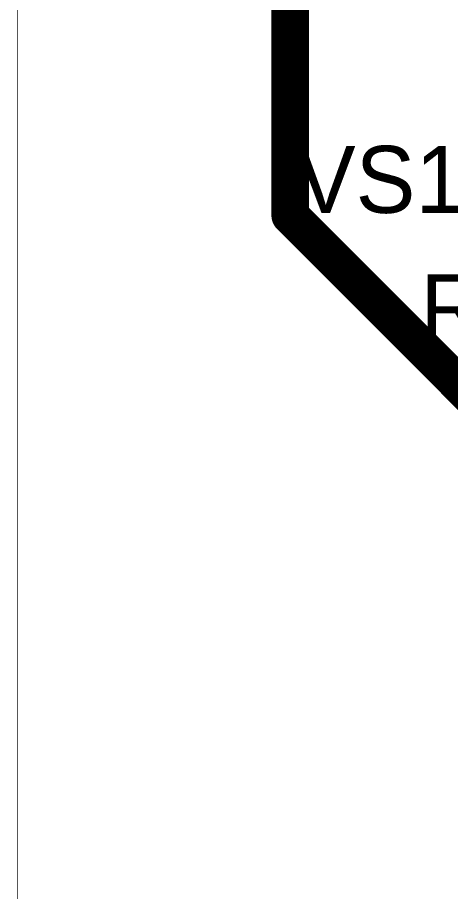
# Model space of a CAD drawing. Header units: millimetres. Extents: x 0 to 273, y 0 to 149.
# Drawn here: x -0.01 to 16.16, y 32.13 to 64.74 of the extents above; entities that cross this region are included whole.
import ezdxf

# ---------------------------------------------------------------- set-up
doc = ezdxf.new("R2010")
doc.units = ezdxf.units.MM
for name, color, linetype in [('Mechanical2', 216, 'Continuous'), ('Mechanical3', 76, 'Continuous'), ('TopLayer', 1, 'Continuous'), ('TopOverlay', 2, 'Continuous')]:
    doc.layers.add(name, color=color, linetype=linetype)

msp = doc.modelspace()

# ---------------------------------------------------------------- linework, layer by layer
at = {"layer": 'Mechanical2', "const_width": 0.0127}
msp.add_lwpolyline([(0.002, 12.499), (0.002, 146.499)], dxfattribs=at)
at = {"layer": 'Mechanical2'}
for points, const_width in [([(0.005, 62.108, 1), (-0.001, 62.108, 1)], 0.00635), ([(-0.003, 62.108, 1), (0, 62.108, 1)], 0.00317), ([(0.003, 62.108, 1), (0.007, 62.108, 1)], 0.00317)]:
    msp.add_lwpolyline(points, format="xyb", close=True, dxfattribs=dict(at, const_width=const_width))
at = {"layer": 'Mechanical3', "const_width": 0.0127}
msp.add_lwpolyline([(0, 12.5), (0, 146.5)], dxfattribs=at)
at = {"layer": 'TopLayer', "const_width": 1.4}
for points in [[(10.175, 57.35), (10.175, 84.675)], [(10.175, 57.35), (17.938, 49.588)]]:
    msp.add_lwpolyline(points, dxfattribs=at)
at = {"layer": 'TopLayer', "const_width": 0.7}
msp.add_lwpolyline([(9.825, 57.35, 1), (10.525, 57.35, 1)], format="xyb", close=True, dxfattribs=at)
msp.add_lwpolyline([(9.825, 57.35, 1), (10.525, 57.35, 1)], format="xyb", close=True, dxfattribs=at)

# ---------------------------------------------------------------- texts
at = {"layer": 'TopOverlay'}
for s, p in [('VS15', (10.389, 57.449)), ('R6', (15.034, 52.66))]:
    msp.add_text(s, height=2.5, dxfattribs=at).set_placement(p)

doc.saveas('drawing.dxf')
